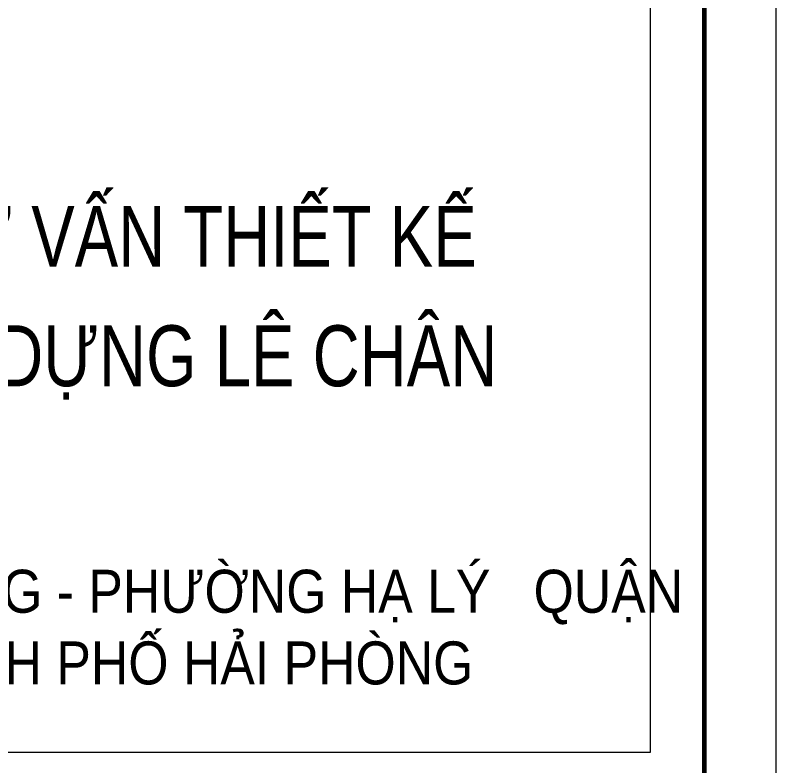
# Model space of a CAD drawing. Header units: millimetres. Extents: x -182770 to 489476, y -561170 to -280028.
# Drawn here: x 70607 to 73676, y -530374 to -527345 of the extents above; entities that cross this region are included whole.
import ezdxf
from ezdxf.enums import TextEntityAlignment as Align

# ---------------------------------------------------------------- set-up
doc = ezdxf.new("R2010")
doc.units = ezdxf.units.MM
doc.header["$MEASUREMENT"] = 0
doc.layers.get('Defpoints').update_dxf_attribs({"color": 1})
for name, color, linetype, lineweight in [('Khungten_LCDI', 7, 'Continuous', 5), ('LC Net thay', 63, 'Continuous', 25), ('LC Text1', 3, 'Continuous', 20)]:
    doc.layers.add(name, color=color, linetype=linetype, lineweight=lineweight)
doc.styles.add('Khungten', font='VHAVAN.TTF', dxfattribs={"width": 0.9, "height": 5000})
doc.styles.add('LC 1', font='VHAVANB.TTF')
doc.styles.add('Title', font='VHBLACK.TTF', dxfattribs={"width": 0.8})

# ---------------------------------------------------------------- blocks, each defined once
blk = doc.blocks.new('lcdi fix')
at = {"layer": 'Defpoints', "lineweight": 0}
blk.add_lwpolyline([(-1199.999999582767, -14849.99999999255), (-1199.999999582767, 14849.99999999255), (40799.99891111254, 14849.99999999255), (40799.99891111254, -14849.99999999255)], close=True, dxfattribs=at)
at = {"layer": 'Khungten_LCDI', "color": 5, "lineweight": 25}
blk.add_line((40599.99900004354, -14649.99999999255), (40599.99900004354, 14649.99999999255), dxfattribs=at)
at = {"layer": 'Khungten_LCDI', "color": 5, "lineweight": 60}
blk.add_lwpolyline([(0, -14649.99999999255), (0, 14649.99999999255), (40599.99891117215, 14649.99999999255), (40599.99891117215, -14649.99999999255)], close=True, dxfattribs=at)
at = {"layer": 'Khungten_LCDI', "color": 9, "lineweight": 15}
blk.add_lwpolyline([(36750.02502495137, 2587.221437875618), (40449.99980574933, 2587.221437875618), (40449.99980574933, 6561.543166530129), (36750.02502495137, 6561.543166530129)], close=True, dxfattribs=at)
at = {"color": 7, "style": 'Title', "width": 0.8}
for s, p in [('c«ng ty cp t\xad vÊn thiÕt kÕ', (38594.21919414488, 3941.873595946599)), ('vµ ®Çu t\xad x©y dùng lª ch©n', (38594.21919414488, 3608.587337957782))]:
    blk.add_text(s, height=169.9999955908556, dxfattribs=at).set_placement(p, align=Align.CENTER)
at = {"color": 7, "insert": (38600.01241535035, 3096.456882828323), "char_height": 120, "attachment_point": 2, "style": 'Khungten'}
blk.add_mtext_dynamic_manual_height_columns('®c: 157 no 4 - 97 b¹ch ®»ng - ph\xadêng h¹ lý   quËn hång bµng - thµnh phè h¶i phßng ', width=3886.568828173215, gutter_width=25, heights=[0], dxfattribs=at)
at = {"color": 7, "style": 'Khungten', "width": 0.8}
for tag, p in [('REVISION', (39498.75271332351, -10746.30395446718)), ('NGAYHT', (39546.07422497955, -11609.37091637403))]:
    blk.add_attdef(tag, text='', height=199.998925739526, dxfattribs=at).set_placement(p, align=Align.CENTER)
at = {"layer": 'LC Text1', "color": 3, "style": 'LC 1', "width": 1.834005631990714}
for tag, p, p2 in [('TENBANVE1', (36912.65773373929, -8885.760238945484), (40339.14503431407, -8885.760238945484)), ('TENBANVE2', (36912.65773373929, -9562.465564332902), (40339.14503431407, -9562.465564332902))]:
    blk.add_attdef(tag, text='', height=249.9999935159642, dxfattribs=at).set_placement(p, p2, align=Align.FIT)
at = {"layer": 'LC Text1', "style": 'Title', "width": 0.7}
blk.add_attdef('SOBANVE', text='', height=249.9999935159641, dxfattribs=at).set_placement((39561.98232412425, -13896.18071823567), align=Align.CENTER)

msp = doc.modelspace()

# ---------------------------------------------------------------- block references
at = {"layer": 'LC Net thay', "xscale": 1.44585, "yscale": 1.44585, "zscale": 1.44585}
msp.add_blockref('lcdi fix', (14685.43744249735, -534059.6739171003), dxfattribs=at)

doc.saveas('drawing.dxf')
